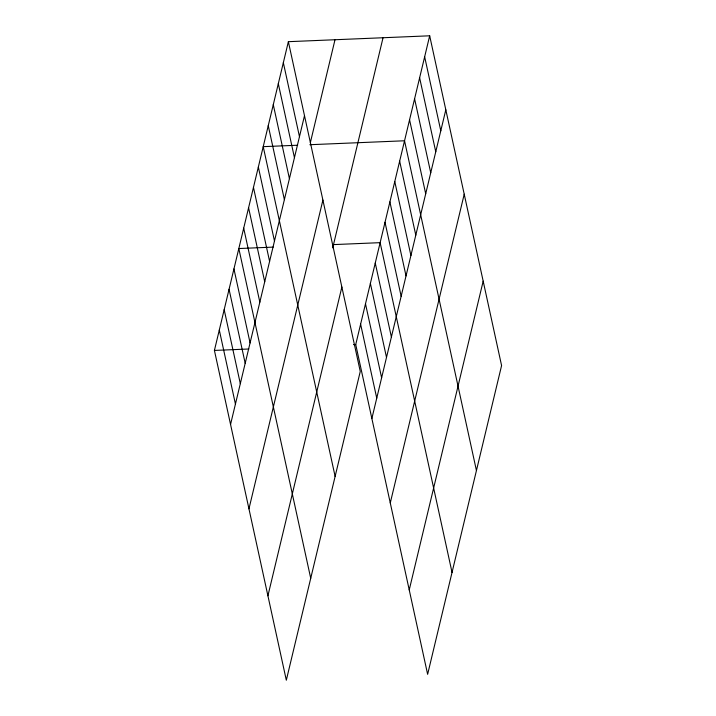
<?xml version="1.0" encoding="UTF-8"?>
<svg xmlns="http://www.w3.org/2000/svg" width="716" height="716" viewBox="0 0 716 716"><rect width="100%" height="100%" fill="white"/><g stroke="black" fill="none" stroke-linecap="round" stroke-linejoin="round"><path stroke-width="1.07" d="M288.369 41.68L360.264 371.452L286.319 680.2L214.415 350.428L288.369 41.68L429.681 35.8L501.585 365.572L427.631 674.32L355.736 344.548L429.681 35.8M230.552 424.427L304.497 115.679M310.359 142.618L334.999 39.738M248.953 508.834L322.907 200.086M332.734 247.817L383.042 37.742M267.918 595.793L341.863 287.044M371.864 418.547L445.817 109.799M390.274 502.954L464.219 194.206M409.23 589.912L483.175 281.164M297.641 145.223L263.22 146.655L335.124 476.426M309.858 144.713L404.54 140.775L476.435 470.546M273.244 247.11L238.822 248.541L310.726 578.313M333.504 244.604L380.133 242.661L452.038 572.433M214.415 350.428L248.837 348.996M353.507 344.638L355.736 344.548M424.651 56.797L440.788 130.795M419.621 77.793L435.758 151.792M414.591 98.781L430.728 172.78M409.561 119.778L425.698 193.776M399.653 161.154L415.79 235.152M394.776 181.533L410.912 255.531M389.898 201.903L406.026 275.902M385.011 222.282L401.148 296.281M375.256 263.041L391.392 337.039M370.378 283.42L386.506 357.418M365.491 303.79L381.628 377.788M360.613 324.169L376.75 398.168M283.339 62.677L299.476 136.675M278.309 83.674L294.446 157.672M273.279 104.661L289.416 178.66M268.249 125.658L284.386 199.657M258.342 167.034L274.479 241.032M253.464 187.404L269.601 261.412M248.586 207.783L264.714 281.782M243.7 228.162L259.836 302.161M233.944 268.921L250.072 342.919M229.057 289.291L245.194 363.298M224.18 309.67L240.316 383.669M219.302 330.049L235.43 404.048"/></g></svg>
